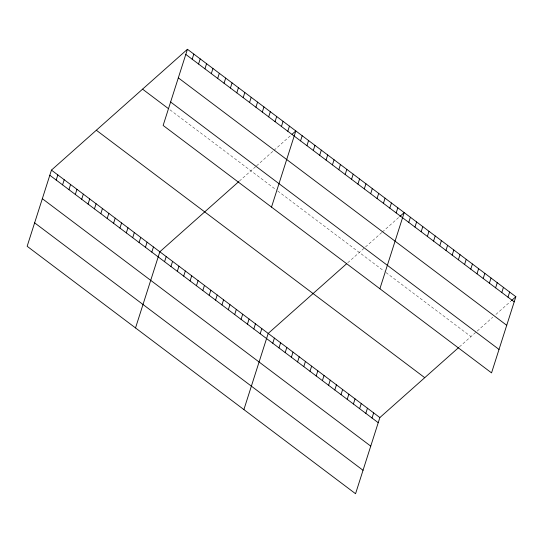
<?xml version="1.0" encoding="UTF-8"?>
<svg xmlns="http://www.w3.org/2000/svg" width="543" height="543" viewBox="0 0 543 543"><rect width="100%" height="100%" fill="white"/><g stroke="black" fill="none" stroke-linecap="round" stroke-linejoin="round"><path stroke-width="0.41" stroke-dasharray="2.71 2.04" d="M239.382 181.084L255.929 166.382M256.554 165.825L273.38 150.873M274.005 150.316L290.831 135.363M347.758 262.737L381.756 232.526M382.374 231.976L399.207 217.024M459.419 346.868L475.96 332.167M477.209 331.06L492.786 317.214M495.908 314.445L510.861 301.148M169.979 109.808L276.441 190.023M277.717 190.987L384.132 271.161M385.992 272.566L470.971 336.599"/><path stroke-width="0.81" d="M187.444 49.277L163.138 125.44L491.544 372.885L515.85 296.722L187.444 49.277L51.456 170.115L27.15 246.278L355.556 493.723L379.862 417.56L458.835 347.384M56.194 180.059L57.829 174.921M62.567 184.864L64.21 179.726M68.941 189.663L70.583 184.525M75.314 194.469L76.957 189.331M81.694 199.274L83.33 194.136M88.068 204.073L89.704 198.935M94.441 208.879L96.084 203.74M100.815 213.684L102.457 208.546M107.188 218.483L108.831 213.345M113.568 223.288L115.204 218.15M119.942 228.094L121.578 222.956M126.315 232.893L127.958 227.755M132.689 237.698L134.331 232.56M192.181 59.221L193.817 54.083M139.069 242.504L140.705 237.366M198.555 64.02L200.191 58.888M145.443 247.303L147.078 242.164M204.928 68.825L206.571 63.687M151.816 252.108L153.459 246.97M211.302 73.631L212.944 68.493M135.526 327.938L159.832 251.776L238.805 181.593M217.682 78.43L219.318 73.298M164.563 261.712L166.206 256.574M224.055 83.235L225.691 78.097M170.943 266.518L172.579 261.38M230.429 88.041L232.071 82.903M177.317 271.324L178.952 266.185M236.802 92.839L238.445 87.708M183.69 276.122L185.333 270.984M243.176 97.645L244.818 92.507M190.064 280.928L191.706 275.79M249.556 102.451L251.192 97.312M196.444 285.733L198.08 280.595M255.929 107.249L257.565 102.111M202.817 290.532L204.453 285.394M262.303 112.055L263.946 106.917M209.191 295.338L210.833 290.2M268.676 116.86L270.319 111.722M215.564 300.143L217.207 295.005M275.05 121.659L276.692 116.521M221.938 304.942L223.58 299.804M281.43 126.465L283.066 121.327M228.318 309.748L229.954 304.609M287.804 131.27L289.439 126.132M234.691 314.553L236.327 309.415M271.514 207.093L295.82 130.931L292.08 134.257M241.065 319.352L242.707 314.214M300.55 140.875L302.193 135.736M247.438 324.157L249.081 319.019M306.931 145.68L308.567 140.542M253.819 328.963L255.454 323.825M313.304 150.479L314.94 145.341M260.192 333.762L261.828 328.624M319.678 155.284L321.32 150.146M243.895 409.592L268.208 333.429L346.604 263.762M326.051 160.09L327.694 154.952M272.769 343.237L274.405 338.106M332.425 164.889L334.067 159.751M278.973 347.914L280.609 342.776M338.805 169.694L340.441 164.556M285.177 352.59L286.813 347.452M345.178 174.5L346.814 169.362M291.381 357.26L293.016 352.122M351.552 179.299L353.194 174.16M297.584 361.937L299.22 356.799M357.925 184.104L359.568 178.966M303.781 366.606L305.424 361.475M364.305 188.91L365.941 183.772M309.985 371.283L311.628 366.145M370.679 193.708L372.315 188.57M316.189 375.96L317.831 370.821M377.052 198.514L378.695 193.376M322.393 380.629L324.035 375.491M383.426 203.32L385.068 198.181M328.596 385.306L330.239 380.168M389.799 208.118L391.442 202.98M334.8 389.976L336.443 384.844M396.18 212.924L397.815 207.786M341.004 394.652L342.647 389.514M379.883 288.754L404.189 212.591L399.831 216.467M347.208 399.329L348.844 394.191M408.757 222.399L410.393 217.261M353.412 403.999L355.047 398.861M414.961 227.076L416.596 221.938M359.615 408.675L361.251 403.537M421.164 231.746L422.8 226.614M365.819 413.352L367.455 408.214M427.368 236.422L429.004 231.284M372.023 418.022L373.659 412.884M433.565 241.099L435.208 235.961M439.769 245.769L441.411 240.63M445.973 250.445L447.615 245.307M452.176 255.115L453.819 249.984M458.38 259.792L460.023 254.653M464.584 264.468L466.227 259.33M470.788 269.138L472.43 264M476.992 273.815L478.627 268.676M483.195 278.484L484.831 273.353M489.399 283.161L491.035 278.023M495.603 287.838L497.239 282.699M501.807 292.507L503.442 287.369M508.01 297.184L509.646 292.046M511.486 300.598L515.85 296.722M185.801 54.415L514.207 301.854M178.321 77.853L506.728 325.298M170.617 102.003L499.024 349.441M142.565 89.154L168.065 108.369M96.335 130.239L424.741 377.684M51.456 170.115L379.862 417.56M49.82 175.253L378.227 422.698M42.334 198.69L370.747 446.136M34.63 222.84L363.036 470.286"/></g></svg>
